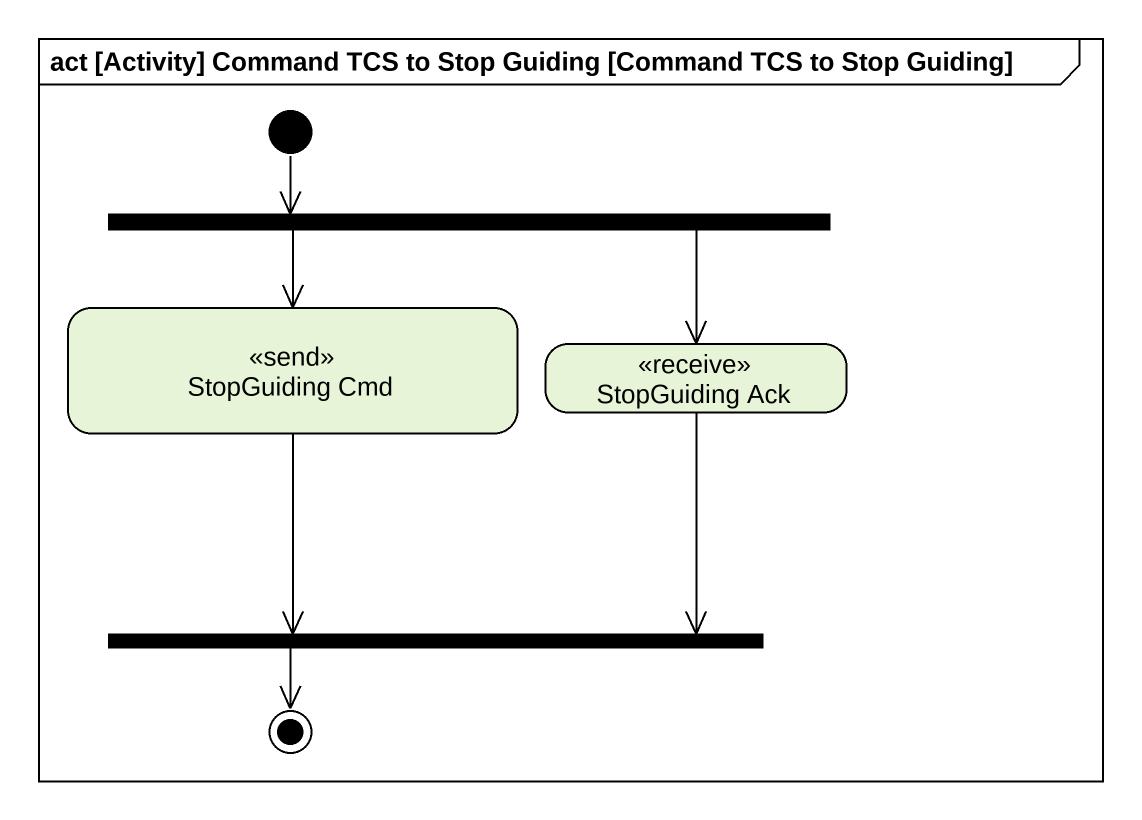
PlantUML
@startuml
mainframe act [Activity] Command TCS to Stop Guiding [Command TCS to Stop Guiding]
hide empty description
state fork1 <<fork>>
state "StopGuiding Cmd" as StopGuiding_Cmd <<send>>
state "StopGuiding Ack" as StopGuiding_Ack <<receive>>
state fork2 <<join>>
[*] -right-> fork1
fork1 --> StopGuiding_Cmd
fork1 --> StopGuiding_Ack
StopGuiding_Cmd --> fork2
StopGuiding_Ack --> fork2
fork2 --> [*]
@enduml
